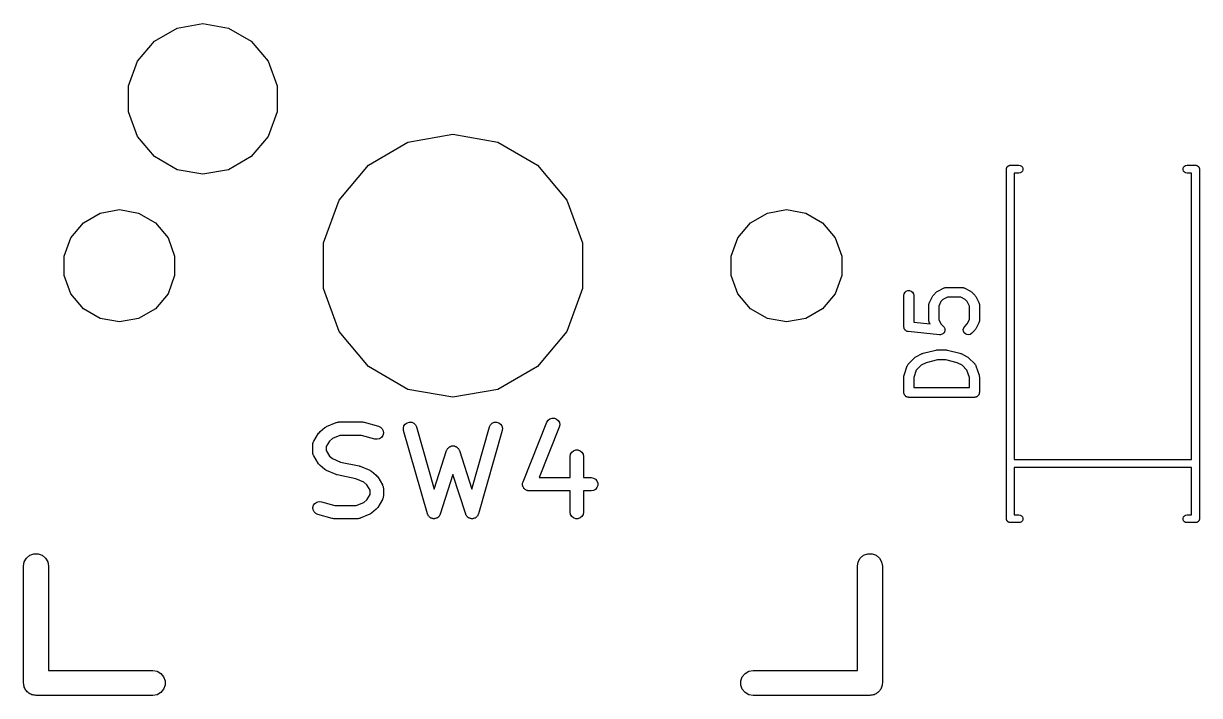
# Model space of a CAD drawing. Header units: millimetres. Extents: x 37 to 156, y -137 to -19.
# Drawn here: x 119.46 to 137.37, y -56.54 to -46.31 of the extents above; entities that cross this region are included whole.
import ezdxf

# ---------------------------------------------------------------- set-up
doc = ezdxf.new("R2010")
doc.units = ezdxf.units.MM
doc.layers.add('BLACK', color=7, linetype='Continuous')

# ---------------------------------------------------------------- blocks, each defined once
blk = doc.blocks.new('hhskb2-F.SilkS')
at = {"layer": 'BLACK'}
for p, q in [((121.452, -46.5811), (121.798, -46.3818)), ((121.798, -46.3818), (122.19, -46.3126)), ((122.19, -46.3126), (122.582, -46.3818)), ((122.582, -46.3818), (122.928, -46.5811)), ((121.196, -46.8863), (121.452, -46.5811)), ((122.928, -46.5811), (123.184, -46.8863)), ((121.06, -47.2608), (121.196, -46.8863)), ((123.184, -46.8863), (123.32, -47.2608)), ((121.06, -47.6592), (121.06, -47.2608)), ((123.32, -47.2608), (123.32, -47.6592)), ((121.196, -48.0337), (121.06, -47.6592)), ((123.32, -47.6592), (123.184, -48.0337)), ((125.315, -48.1192), (126, -47.9985)), ((126, -47.9985), (126.685, -48.1192)), ((121.452, -48.3389), (121.196, -48.0337)), ((123.184, -48.0337), (122.928, -48.3389)), ((124.713, -48.4667), (125.315, -48.1192)), ((126.685, -48.1192), (127.287, -48.4667)), ((121.798, -48.5382), (121.452, -48.3389)), ((122.928, -48.3389), (122.582, -48.5382)), ((122.19, -48.6074), (121.798, -48.5382)), ((122.582, -48.5382), (122.19, -48.6074)), ((124.267, -48.9992), (124.713, -48.4667)), ((127.287, -48.4667), (127.733, -48.9992)), ((134.43, -48.53), (134.431, -48.5248)), ((134.43, -53.85), (134.43, -48.53)), ((134.431, -48.5196), (134.433, -48.5147)), ((134.431, -48.5248), (134.431, -48.5196)), ((134.433, -48.5147), (134.434, -48.5095)), ((134.434, -48.5095), (134.436, -48.5049)), ((134.436, -48.5049), (134.438, -48.5)), ((134.438, -48.5), (134.441, -48.496)), ((134.441, -48.496), (134.444, -48.4914)), ((134.444, -48.4914), (134.448, -48.4881)), ((134.448, -48.4881), (134.451, -48.484)), ((134.451, -48.484), (134.456, -48.4814)), ((134.456, -48.4814), (134.46, -48.478)), ((134.46, -48.478), (134.465, -48.4762)), ((134.465, -48.4762), (134.469, -48.4736)), ((134.469, -48.4736), (134.475, -48.4727)), ((134.475, -48.4727), (134.48, -48.4709)), ((134.48, -48.4709), (134.485, -48.4709)), ((134.485, -48.4709), (134.49, -48.47)), ((134.49, -48.47), (134.62, -48.47)), ((134.62, -48.47), (134.641, -48.4736)), ((134.641, -48.4736), (134.659, -48.484)), ((134.659, -48.484), (134.672, -48.5)), ((134.672, -48.5), (134.679, -48.5196)), ((134.679, -48.5196), (134.679, -48.5404)), ((137.121, -48.5196), (137.128, -48.5)), ((137.121, -48.5404), (137.121, -48.5196)), ((137.128, -48.5), (137.141, -48.484)), ((137.141, -48.484), (137.159, -48.4736)), ((137.159, -48.4736), (137.18, -48.47)), ((137.18, -48.47), (137.31, -48.47)), ((137.31, -48.47), (137.315, -48.4709)), ((137.315, -48.4709), (137.32, -48.4709)), ((137.32, -48.4709), (137.325, -48.4727)), ((137.325, -48.4727), (137.331, -48.4736)), ((137.331, -48.4736), (137.335, -48.4762)), ((137.335, -48.4762), (137.34, -48.478)), ((137.34, -48.478), (137.344, -48.4814)), ((137.344, -48.4814), (137.349, -48.484)), ((137.349, -48.484), (137.352, -48.4881)), ((137.352, -48.4881), (137.356, -48.4914)), ((137.356, -48.4914), (137.359, -48.496)), ((137.359, -48.496), (137.362, -48.5)), ((137.362, -48.5), (137.364, -48.5049)), ((137.364, -48.5049), (137.366, -48.5095)), ((137.366, -48.5095), (137.367, -48.5147)), ((137.367, -48.5147), (137.369, -48.5196)), ((137.369, -48.5196), (137.369, -48.5248)), ((137.369, -48.5248), (137.37, -48.53)), ((137.37, -48.53), (137.37, -53.85)), ((134.62, -48.59), (134.55, -48.59)), ((134.55, -48.59), (134.55, -52.95)), ((134.641, -48.5864), (134.62, -48.59)), ((134.659, -48.576), (134.641, -48.5864)), ((134.672, -48.56), (134.659, -48.576)), ((134.679, -48.5404), (134.672, -48.56)), ((137.128, -48.56), (137.121, -48.5404)), ((137.141, -48.576), (137.128, -48.56)), ((137.159, -48.5864), (137.141, -48.576)), ((137.18, -48.59), (137.159, -48.5864)), ((137.25, -48.59), (137.18, -48.59)), ((137.25, -52.95), (137.25, -48.59)), ((124.029, -49.6524), (124.267, -48.9992)), ((127.733, -48.9992), (127.971, -49.6524)), ((120.371, -49.3457), (120.628, -49.1974)), ((120.628, -49.1974), (120.92, -49.1458)), ((120.92, -49.1458), (121.212, -49.1974)), ((121.212, -49.1974), (121.469, -49.3457)), ((130.531, -49.3457), (130.788, -49.1974)), ((130.788, -49.1974), (131.08, -49.1458)), ((131.08, -49.1458), (131.372, -49.1974)), ((131.372, -49.1974), (131.629, -49.3457)), ((120.18, -49.5729), (120.371, -49.3457)), ((121.469, -49.3457), (121.66, -49.5729)), ((130.34, -49.5729), (130.531, -49.3457)), ((131.629, -49.3457), (131.82, -49.5729)), ((120.079, -49.8517), (120.18, -49.5729)), ((121.66, -49.5729), (121.761, -49.8517)), ((130.239, -49.8517), (130.34, -49.5729)), ((131.82, -49.5729), (131.921, -49.8517)), ((124.029, -50.3476), (124.029, -49.6524)), ((127.971, -49.6524), (127.971, -50.3476)), ((120.079, -50.1483), (120.079, -49.8517)), ((121.761, -49.8517), (121.761, -50.1483)), ((130.239, -50.1483), (130.239, -49.8517)), ((131.921, -49.8517), (131.921, -50.1483)), ((120.18, -50.4271), (120.079, -50.1483)), ((121.761, -50.1483), (121.66, -50.4271)), ((130.34, -50.4271), (130.239, -50.1483)), ((131.921, -50.1483), (131.82, -50.4271)), ((133.497, -50.3323), (133.505, -50.3298)), ((133.505, -50.3298), (133.51, -50.33)), ((133.51, -50.33), (133.514, -50.3293)), ((133.514, -50.3293), (133.752, -50.3293)), ((133.752, -50.3293), (133.756, -50.33)), ((133.756, -50.33), (133.76, -50.3298)), ((133.76, -50.3298), (133.769, -50.3323)), ((120.371, -50.6543), (120.18, -50.4271)), ((121.66, -50.4271), (121.469, -50.6543)), ((124.267, -51.0008), (124.029, -50.3476)), ((127.971, -50.3476), (127.733, -51.0008)), ((130.531, -50.6543), (130.34, -50.4271)), ((131.82, -50.4271), (131.629, -50.6543)), ((132.867, -50.4519), (132.872, -50.4263)), ((132.867, -50.9281), (132.867, -50.4519)), ((132.872, -50.4263), (132.885, -50.4037)), ((132.885, -50.4037), (132.905, -50.387)), ((132.905, -50.387), (132.929, -50.378)), ((132.929, -50.378), (132.955, -50.378)), ((132.955, -50.378), (132.98, -50.387)), ((132.98, -50.387), (133, -50.4037)), ((133, -50.4037), (133.013, -50.4263)), ((133.013, -50.4263), (133.017, -50.4519)), ((133.017, -50.4519), (133.017, -50.8602)), ((133.256, -50.5612), (133.304, -50.466)), ((133.304, -50.466), (133.311, -50.4563)), ((133.311, -50.4563), (133.318, -50.4465)), ((133.318, -50.4465), (133.366, -50.3989)), ((133.366, -50.3989), (133.375, -50.392)), ((133.375, -50.392), (133.385, -50.3848)), ((133.385, -50.3848), (133.48, -50.3372)), ((133.532, -50.4793), (133.463, -50.5135)), ((133.48, -50.3372), (133.484, -50.336)), ((133.484, -50.336), (133.488, -50.3338)), ((133.488, -50.3338), (133.497, -50.3323)), ((133.734, -50.4793), (133.532, -50.4793)), ((133.803, -50.5135), (133.734, -50.4793)), ((133.769, -50.3323), (133.778, -50.3338)), ((133.778, -50.3338), (133.781, -50.336)), ((133.781, -50.336), (133.785, -50.3372)), ((133.785, -50.3372), (133.881, -50.3848)), ((133.881, -50.3848), (133.89, -50.392)), ((133.89, -50.392), (133.9, -50.3989)), ((133.9, -50.3989), (133.948, -50.4465)), ((133.948, -50.4465), (133.955, -50.4563)), ((133.955, -50.4563), (133.962, -50.466)), ((133.962, -50.466), (134.009, -50.5612)), ((120.628, -50.8026), (120.371, -50.6543)), ((121.469, -50.6543), (121.212, -50.8026)), ((130.788, -50.8026), (130.531, -50.6543)), ((131.629, -50.6543), (131.372, -50.8026)), ((133.248, -50.5948), (133.249, -50.5905)), ((133.248, -50.8329), (133.248, -50.5948)), ((133.249, -50.5862), (133.251, -50.5778)), ((133.249, -50.5905), (133.249, -50.5862)), ((133.251, -50.5778), (133.253, -50.5691)), ((133.253, -50.5691), (133.255, -50.5654)), ((133.255, -50.5654), (133.256, -50.5612)), ((133.433, -50.5439), (133.398, -50.6125)), ((133.398, -50.6125), (133.398, -50.8152)), ((133.463, -50.5135), (133.433, -50.5439)), ((133.833, -50.5439), (133.803, -50.5135)), ((133.867, -50.6125), (133.833, -50.5439)), ((133.867, -50.8152), (133.867, -50.6125)), ((134.009, -50.5612), (134.011, -50.5654)), ((134.011, -50.5654), (134.013, -50.5691)), ((134.013, -50.5691), (134.014, -50.5778)), ((134.014, -50.5778), (134.017, -50.5862)), ((134.017, -50.5862), (134.017, -50.5905)), ((134.017, -50.5905), (134.017, -50.5948)), ((134.017, -50.5948), (134.017, -50.8329)), ((120.92, -50.8541), (120.628, -50.8026)), ((121.212, -50.8026), (120.92, -50.8541)), ((131.08, -50.8541), (130.788, -50.8026)), ((131.372, -50.8026), (131.08, -50.8541)), ((133.017, -50.8602), (133.266, -50.885)), ((133.249, -50.8371), (133.248, -50.8329)), ((133.249, -50.8414), (133.249, -50.8371)), ((133.251, -50.8499), (133.249, -50.8414)), ((133.253, -50.8585), (133.251, -50.8499)), ((133.255, -50.8623), (133.253, -50.8585)), ((133.256, -50.8664), (133.255, -50.8623)), ((133.266, -50.885), (133.256, -50.8664)), ((133.398, -50.8152), (133.433, -50.8837)), ((133.833, -50.8837), (133.867, -50.8152)), ((134.009, -50.8664), (133.962, -50.9616)), ((134.011, -50.8623), (134.009, -50.8664)), ((134.013, -50.8585), (134.011, -50.8623)), ((134.014, -50.8499), (134.013, -50.8585)), ((134.017, -50.8414), (134.014, -50.8499)), ((134.017, -50.8329), (134.017, -50.8371)), ((134.017, -50.8371), (134.017, -50.8414)), ((124.713, -51.5332), (124.267, -51.0008)), ((127.733, -51.0008), (127.287, -51.5332)), ((132.868, -50.9309), (132.867, -50.9281)), ((132.868, -50.9337), (132.868, -50.9309)), ((132.87, -50.9436), (132.868, -50.9337)), ((132.872, -50.9537), (132.87, -50.9436)), ((132.873, -50.9562), (132.872, -50.9537)), ((132.874, -50.9589), (132.873, -50.9562)), ((132.88, -50.9674), (132.874, -50.9589)), ((132.885, -50.9763), (132.88, -50.9674)), ((132.887, -50.9781), (132.885, -50.9763)), ((132.889, -50.9805), (132.887, -50.9781)), ((132.897, -50.9865), (132.889, -50.9805)), ((132.905, -50.993), (132.897, -50.9865)), ((132.908, -50.994), (132.905, -50.993)), ((132.91, -50.9957), (132.908, -50.994)), ((132.92, -50.9984), (132.91, -50.9957)), ((132.929, -51.002), (132.92, -50.9984)), ((132.932, -51.002), (132.929, -51.002)), ((132.935, -51.0027), (132.932, -51.002)), ((133.411, -51.0503), (132.935, -51.0027)), ((133.433, -50.8837), (133.472, -50.9227)), ((133.449, -51.0429), (133.438, -51.0482)), ((133.461, -51.0377), (133.449, -51.0429)), ((133.462, -51.0372), (133.461, -51.0374)), ((133.461, -51.0374), (133.461, -51.0377)), ((133.47, -51.0282), (133.462, -51.0372)), ((133.479, -51.0195), (133.47, -51.0282)), ((133.472, -50.9227), (133.472, -50.9231)), ((133.472, -50.9231), (133.472, -50.9233)), ((133.472, -50.9233), (133.479, -50.9337)), ((133.479, -50.9337), (133.487, -50.944)), ((133.48, -51.0191), (133.479, -51.0195)), ((133.485, -51.0073), (133.48, -51.0187)), ((133.48, -51.0187), (133.48, -51.0191)), ((133.491, -50.996), (133.485, -51.0073)), ((133.487, -50.944), (133.487, -50.9445)), ((133.487, -50.9445), (133.487, -50.9449)), ((133.487, -50.9449), (133.49, -50.9571)), ((133.49, -50.9571), (133.493, -50.9692)), ((133.492, -50.9826), (133.491, -50.9951)), ((133.491, -50.9951), (133.491, -50.9956)), ((133.491, -50.9956), (133.491, -50.996)), ((133.493, -50.9701), (133.492, -50.9826)), ((133.493, -50.9692), (133.493, -50.9696)), ((133.493, -50.9696), (133.493, -50.9701)), ((133.772, -50.9692), (133.779, -50.944)), ((133.775, -50.9951), (133.772, -50.9692)), ((133.786, -51.0187), (133.775, -50.9951)), ((133.779, -50.944), (133.794, -50.9227)), ((133.804, -51.0372), (133.786, -51.0187)), ((133.794, -50.9227), (133.833, -50.8837)), ((133.828, -51.0482), (133.804, -51.0372)), ((133.879, -51.0437), (133.854, -51.0504)), ((133.9, -51.0287), (133.879, -51.0437)), ((133.948, -50.9811), (133.9, -51.0287)), ((133.955, -50.9713), (133.948, -50.9811)), ((133.962, -50.9616), (133.955, -50.9713)), ((133.412, -51.0503), (133.411, -51.0503)), ((133.424, -51.0493), (133.412, -51.0504)), ((133.412, -51.0504), (133.412, -51.0503)), ((133.437, -51.0484), (133.424, -51.0493)), ((133.438, -51.0482), (133.437, -51.0484)), ((133.438, -51.0482), (133.438, -51.0482)), ((133.854, -51.0504), (133.828, -51.0482)), ((132.937, -51.4941), (133.032, -51.3989)), ((133.032, -51.3989), (133.042, -51.392)), ((133.042, -51.392), (133.052, -51.3848)), ((133.052, -51.3848), (133.147, -51.3372)), ((133.147, -51.3372), (133.155, -51.3349)), ((133.155, -51.3349), (133.162, -51.3315)), ((133.162, -51.3315), (133.353, -51.2839)), ((133.353, -51.2839), (133.362, -51.2833)), ((133.362, -51.2833), (133.371, -51.2817)), ((133.371, -51.2817), (133.514, -51.2817)), ((133.514, -51.2817), (133.523, -51.2833)), ((133.523, -51.2833), (133.532, -51.2839)), ((133.532, -51.2839), (133.722, -51.3315)), ((133.722, -51.3315), (133.73, -51.3349)), ((133.73, -51.3349), (133.738, -51.3372)), ((133.738, -51.3372), (133.833, -51.3848)), ((133.833, -51.3848), (133.843, -51.392)), ((133.843, -51.392), (133.853, -51.3989)), ((133.853, -51.3989), (133.948, -51.4941)), ((125.315, -51.8808), (124.713, -51.5332)), ((127.287, -51.5332), (126.685, -51.8808)), ((132.871, -51.6663), (132.919, -51.5234)), ((132.919, -51.5234), (132.921, -51.5196)), ((132.921, -51.5196), (132.922, -51.5154)), ((132.922, -51.5154), (132.927, -51.5082)), ((132.927, -51.5082), (132.931, -51.5005)), ((132.931, -51.5005), (132.934, -51.4977)), ((132.934, -51.4977), (132.937, -51.4941)), ((133.13, -51.5135), (133.056, -51.5877)), ((133.207, -51.475), (133.13, -51.5135)), ((133.38, -51.4317), (133.207, -51.475)), ((133.505, -51.4317), (133.38, -51.4317)), ((133.678, -51.475), (133.505, -51.4317)), ((133.755, -51.5135), (133.678, -51.475)), ((133.829, -51.5877), (133.755, -51.5135)), ((133.948, -51.4941), (133.95, -51.4977)), ((133.95, -51.4977), (133.954, -51.5005)), ((133.954, -51.5005), (133.958, -51.5082)), ((133.958, -51.5082), (133.963, -51.5154)), ((133.963, -51.5154), (133.964, -51.5196)), ((133.964, -51.5196), (133.966, -51.5234)), ((133.966, -51.5234), (134.014, -51.6663)), ((132.867, -51.69), (132.869, -51.6782)), ((132.867, -51.9281), (132.867, -51.69)), ((132.869, -51.6782), (132.871, -51.6663)), ((133.056, -51.5877), (133.017, -51.7022)), ((133.017, -51.7022), (133.017, -51.8531)), ((133.867, -51.7022), (133.829, -51.5877)), ((133.867, -51.8531), (133.867, -51.7022)), ((134.014, -51.6663), (134.015, -51.6782)), ((134.015, -51.6782), (134.017, -51.69)), ((134.017, -51.69), (134.017, -51.9281)), ((126, -52.0015), (125.315, -51.8808)), ((126.685, -51.8808), (126, -52.0015)), ((132.869, -51.9346), (132.867, -51.9281)), ((132.869, -51.9411), (132.869, -51.9346)), ((132.871, -51.9473), (132.869, -51.9411)), ((133.017, -51.8531), (133.867, -51.8531)), ((134.016, -51.9411), (134.014, -51.9473)), ((134.017, -51.9281), (134.016, -51.9346)), ((134.016, -51.9346), (134.016, -51.9411)), ((132.872, -51.9537), (132.871, -51.9473)), ((132.875, -51.9594), (132.872, -51.9537)), ((132.877, -51.9656), (132.875, -51.9594)), ((132.882, -51.9706), (132.877, -51.9656)), ((132.885, -51.9763), (132.882, -51.9706)), ((132.89, -51.9805), (132.885, -51.9763)), ((132.894, -51.9855), (132.89, -51.9805)), ((132.9, -51.9888), (132.894, -51.9855)), ((132.905, -51.993), (132.9, -51.9888)), ((132.911, -51.9953), (132.905, -51.993)), ((132.917, -51.9986), (132.911, -51.9953)), ((132.923, -51.9997), (132.917, -51.9986)), ((132.929, -52.002), (132.923, -51.9997)), ((132.936, -52.002), (132.929, -52.002)), ((132.942, -52.0031), (132.936, -52.002)), ((133.942, -52.0031), (132.942, -52.0031)), ((133.949, -52.002), (133.942, -52.0031)), ((133.955, -52.002), (133.949, -52.002)), ((133.962, -51.9997), (133.955, -52.002)), ((133.968, -51.9986), (133.962, -51.9997)), ((133.974, -51.9953), (133.968, -51.9986)), ((133.98, -51.993), (133.974, -51.9953)), ((133.985, -51.9888), (133.98, -51.993)), ((133.991, -51.9855), (133.985, -51.9888)), ((133.995, -51.9805), (133.991, -51.9855)), ((134, -51.9763), (133.995, -51.9805)), ((134.003, -51.9706), (134, -51.9763)), ((134.007, -51.9656), (134.003, -51.9706)), ((134.01, -51.9594), (134.007, -51.9656)), ((134.013, -51.9537), (134.01, -51.9594)), ((134.014, -51.9473), (134.013, -51.9537)), ((123.976, -52.5224), (124.048, -52.4619)), ((124.048, -52.4619), (124.061, -52.4544)), ((124.061, -52.4544), (124.074, -52.4462)), ((124.074, -52.4462), (124.219, -52.3857)), ((124.219, -52.3857), (124.221, -52.3852)), ((124.221, -52.3852), (124.224, -52.3841)), ((124.224, -52.3841), (124.239, -52.3814)), ((124.239, -52.3814), (124.254, -52.378)), ((124.254, -52.378), (124.256, -52.3783)), ((124.256, -52.3783), (124.258, -52.3779)), ((124.258, -52.3779), (124.621, -52.3779)), ((124.621, -52.3779), (124.635, -52.3803)), ((124.635, -52.3803), (124.648, -52.3816)), ((124.648, -52.3816), (124.866, -52.4421)), ((124.866, -52.4421), (124.898, -52.4573)), ((124.898, -52.4573), (124.923, -52.4825)), ((125.246, -52.4723), (125.254, -52.4381)), ((125.249, -52.5074), (125.246, -52.4723)), ((125.254, -52.4381), (125.274, -52.4089)), ((125.274, -52.4089), (125.302, -52.3882)), ((125.302, -52.3882), (125.336, -52.3785)), ((125.336, -52.3785), (125.372, -52.381)), ((125.372, -52.381), (125.404, -52.3953)), ((125.404, -52.3953), (125.429, -52.4199)), ((125.429, -52.4199), (125.445, -52.4516)), ((125.445, -52.4516), (125.715, -53.399)), ((126.285, -53.399), (126.555, -52.4516)), ((126.555, -52.4516), (126.571, -52.4199)), ((126.571, -52.4199), (126.596, -52.3953)), ((126.596, -52.3953), (126.628, -52.381)), ((126.628, -52.381), (126.664, -52.3785)), ((126.664, -52.3785), (126.698, -52.3882)), ((126.698, -52.3882), (126.726, -52.4089)), ((126.726, -52.4089), (126.746, -52.4381)), ((126.746, -52.4381), (126.754, -52.4723)), ((126.754, -52.4723), (126.751, -52.5074)), ((127.067, -53.2885), (127.43, -52.3813)), ((127.618, -52.4568), (127.311, -53.2246)), ((127.43, -52.3813), (127.448, -52.3513)), ((127.448, -52.3513), (127.476, -52.3295)), ((127.476, -52.3295), (127.51, -52.3185)), ((127.51, -52.3185), (127.545, -52.3196)), ((127.545, -52.3196), (127.578, -52.3327)), ((127.578, -52.3327), (127.604, -52.3562)), ((127.604, -52.3562), (127.621, -52.3873)), ((127.626, -52.4222), (127.618, -52.4568)), ((127.621, -52.3873), (127.626, -52.4222)), ((123.881, -52.6692), (123.953, -52.5482)), ((123.953, -52.5482), (123.965, -52.5354)), ((123.965, -52.5354), (123.976, -52.5224)), ((124.166, -52.6279), (124.119, -52.6675)), ((124.279, -52.5811), (124.166, -52.6279)), ((124.607, -52.5811), (124.279, -52.5811)), ((124.812, -52.6379), (124.607, -52.5811)), ((124.847, -52.6413), (124.812, -52.6379)), ((124.881, -52.6325), (124.847, -52.6413)), ((124.91, -52.6125), (124.881, -52.6325)), ((124.931, -52.5838), (124.91, -52.6125)), ((124.923, -52.4825), (124.937, -52.5146)), ((124.94, -52.5498), (124.931, -52.5838)), ((124.937, -52.5146), (124.94, -52.5498)), ((125.612, -53.7774), (125.249, -52.5074)), ((126.751, -52.5074), (126.388, -53.7774)), ((123.866, -52.7214), (123.868, -52.7118)), ((123.866, -52.8424), (123.866, -52.7214)), ((123.868, -52.7021), (123.871, -52.6946)), ((123.868, -52.7118), (123.868, -52.7021)), ((123.871, -52.6946), (123.873, -52.6867)), ((123.873, -52.6867), (123.877, -52.6782)), ((123.877, -52.6782), (123.881, -52.6692)), ((124.119, -52.6675), (124.07, -52.7496)), ((124.07, -52.7496), (124.07, -52.8142)), ((124.07, -52.8142), (124.119, -52.8963)), ((125.715, -53.399), (125.903, -52.8114)), ((125.903, -52.8114), (125.905, -52.8078)), ((125.905, -52.8078), (125.906, -52.8039)), ((125.906, -52.8039), (125.913, -52.7923)), ((125.913, -52.7923), (125.92, -52.7802)), ((125.92, -52.7802), (125.923, -52.7775)), ((125.923, -52.7775), (125.925, -52.7741)), ((125.925, -52.7741), (125.936, -52.7657)), ((125.936, -52.7657), (125.946, -52.7565)), ((125.946, -52.7565), (125.95, -52.7549)), ((125.95, -52.7549), (125.953, -52.7525)), ((125.953, -52.7525), (125.966, -52.7483)), ((125.966, -52.7483), (125.978, -52.7431)), ((125.978, -52.7431), (125.982, -52.7429)), ((125.982, -52.7429), (125.986, -52.7417)), ((125.986, -52.7417), (126, -52.7422)), ((126, -52.7422), (126.014, -52.7417)), ((126.014, -52.7417), (126.018, -52.7429)), ((126.018, -52.7429), (126.022, -52.7431)), ((126.022, -52.7431), (126.034, -52.7483)), ((126.034, -52.7483), (126.047, -52.7525)), ((126.047, -52.7525), (126.05, -52.7549)), ((126.05, -52.7549), (126.054, -52.7565)), ((126.054, -52.7565), (126.064, -52.7657)), ((126.064, -52.7657), (126.075, -52.7741)), ((126.075, -52.7741), (126.077, -52.7775)), ((126.077, -52.7775), (126.08, -52.7802)), ((126.08, -52.7802), (126.087, -52.7923)), ((126.087, -52.7923), (126.094, -52.8039)), ((126.094, -52.8039), (126.095, -52.8078)), ((126.095, -52.8078), (126.097, -52.8114)), ((126.097, -52.8114), (126.285, -53.399)), ((127.809, -52.8376), (127.836, -52.8149)), ((127.836, -52.8149), (127.869, -52.8028)), ((127.869, -52.8028), (127.904, -52.8028)), ((127.904, -52.8028), (127.938, -52.8149)), ((127.938, -52.8149), (127.965, -52.8376)), ((123.868, -52.852), (123.866, -52.8424)), ((123.868, -52.8617), (123.868, -52.852)), ((123.871, -52.8692), (123.868, -52.8617)), ((123.873, -52.8771), (123.871, -52.8692)), ((123.877, -52.8856), (123.873, -52.8771)), ((123.881, -52.8947), (123.877, -52.8856)), ((123.953, -53.0156), (123.881, -52.8947)), ((123.965, -53.0284), (123.953, -53.0156)), ((124.119, -52.8963), (124.166, -52.9359)), ((124.166, -52.9359), (124.288, -52.9868)), ((124.288, -52.9868), (124.569, -53.0453)), ((127.785, -52.9029), (127.791, -52.8681)), ((127.785, -53.2246), (127.785, -52.9029)), ((127.791, -52.8681), (127.809, -52.8376)), ((127.965, -52.8376), (127.982, -52.8681)), ((127.982, -52.8681), (127.988, -52.9029)), ((127.988, -52.9029), (127.988, -53.2246)), ((134.55, -52.95), (137.25, -52.95)), ((123.976, -53.0414), (123.965, -53.0284)), ((124.048, -53.1019), (123.976, -53.0414)), ((124.061, -53.1094), (124.048, -53.1019)), ((124.074, -53.1176), (124.061, -53.1094)), ((124.219, -53.1781), (124.074, -53.1176)), ((124.229, -53.1802), (124.219, -53.1781)), ((124.238, -53.1837), (124.229, -53.1802)), ((124.518, -53.2423), (124.238, -53.1837)), ((124.569, -53.0453), (124.578, -53.0489)), ((124.578, -53.0489), (124.588, -53.051)), ((124.588, -53.051), (124.733, -53.1115)), ((124.733, -53.1115), (124.746, -53.1196)), ((124.746, -53.1196), (124.759, -53.1272)), ((124.759, -53.1272), (124.831, -53.1877)), ((124.831, -53.1877), (124.842, -53.2006)), ((126, -53.1757), (125.806, -53.7805)), ((126.194, -53.7805), (126, -53.1757)), ((137.25, -53.07), (134.55, -53.07)), ((134.55, -53.07), (134.55, -53.79)), ((137.25, -53.79), (137.25, -53.07)), ((124.64, -53.2931), (124.518, -53.2423)), ((124.688, -53.3327), (124.64, -53.2931)), ((124.737, -53.4148), (124.688, -53.3327)), ((124.842, -53.2006), (124.853, -53.2134)), ((124.853, -53.2134), (124.926, -53.3344)), ((124.926, -53.3344), (124.929, -53.3435)), ((124.929, -53.3435), (124.934, -53.3519)), ((124.934, -53.3519), (124.936, -53.3598)), ((124.936, -53.3598), (124.939, -53.3673)), ((124.939, -53.3673), (124.939, -53.3771)), ((127.06, -53.323), (127.061, -53.3158)), ((127.061, -53.3334), (127.06, -53.323)), ((127.061, -53.3085), (127.065, -53.2987)), ((127.061, -53.3158), (127.061, -53.3085)), ((127.061, -53.3438), (127.061, -53.3334)), ((127.064, -53.3507), (127.061, -53.3438)), ((127.065, -53.3579), (127.064, -53.3507)), ((127.065, -53.2987), (127.067, -53.2885)), ((127.07, -53.3672), (127.065, -53.3579)), ((127.073, -53.377), (127.07, -53.3672)), ((127.311, -53.2246), (127.785, -53.2246)), ((127.988, -53.2246), (128.105, -53.2246)), ((128.105, -53.2246), (128.139, -53.2307)), ((128.139, -53.2307), (128.17, -53.2484)), ((128.17, -53.2484), (128.193, -53.2754)), ((128.193, -53.2754), (128.205, -53.3085)), ((128.205, -53.3438), (128.193, -53.377)), ((128.205, -53.3085), (128.205, -53.3438)), ((124.688, -53.5615), (124.737, -53.4795)), ((124.737, -53.4795), (124.737, -53.4148)), ((124.929, -53.5508), (124.926, -53.5599)), ((124.934, -53.5424), (124.929, -53.5508)), ((124.936, -53.5344), (124.934, -53.5424)), ((124.939, -53.5269), (124.936, -53.5344)), ((124.939, -53.3771), (124.94, -53.3867)), ((124.94, -53.5076), (124.939, -53.5172)), ((124.939, -53.5172), (124.939, -53.5269)), ((124.94, -53.3867), (124.94, -53.5076)), ((127.078, -53.3826), (127.073, -53.377)), ((127.081, -53.389), (127.078, -53.3826)), ((127.089, -53.396), (127.081, -53.389)), ((127.096, -53.404), (127.089, -53.396)), ((127.102, -53.4077), (127.096, -53.404)), ((127.108, -53.4125), (127.102, -53.4077)), ((127.117, -53.4164), (127.108, -53.4125)), ((127.126, -53.4217), (127.117, -53.4164)), ((127.134, -53.4229), (127.126, -53.4217)), ((127.14, -53.4256), (127.134, -53.4229)), ((127.151, -53.426), (127.14, -53.4256)), ((127.161, -53.4278), (127.151, -53.426)), ((127.785, -53.4278), (127.161, -53.4278)), ((127.785, -53.7495), (127.785, -53.4278)), ((128.105, -53.4278), (127.988, -53.4278)), ((127.988, -53.4278), (127.988, -53.7495)), ((128.139, -53.4217), (128.105, -53.4278)), ((128.17, -53.404), (128.139, -53.4217)), ((128.193, -53.377), (128.17, -53.404)), ((123.867, -53.6793), (123.876, -53.6453)), ((123.87, -53.7144), (123.867, -53.6793)), ((123.884, -53.7466), (123.87, -53.7144)), ((123.876, -53.6453), (123.897, -53.6166)), ((123.897, -53.6166), (123.926, -53.5966)), ((123.926, -53.5966), (123.96, -53.5878)), ((123.96, -53.5878), (123.995, -53.5912)), ((123.995, -53.5912), (124.2, -53.6479)), ((124.2, -53.6479), (124.528, -53.6479)), ((124.528, -53.6479), (124.64, -53.6012)), ((124.64, -53.6012), (124.688, -53.5615)), ((124.831, -53.7066), (124.759, -53.7671)), ((124.842, -53.6937), (124.831, -53.7066)), ((124.853, -53.6808), (124.842, -53.6937)), ((124.926, -53.5599), (124.853, -53.6808)), ((123.909, -53.7717), (123.884, -53.7466)), ((123.941, -53.7869), (123.909, -53.7717)), ((124.159, -53.8474), (123.941, -53.7869)), ((124.172, -53.8487), (124.159, -53.8474)), ((124.186, -53.8511), (124.172, -53.8487)), ((124.549, -53.8511), (124.186, -53.8511)), ((124.551, -53.8507), (124.549, -53.8511)), ((124.553, -53.851), (124.551, -53.8507)), ((124.568, -53.8477), (124.553, -53.851)), ((124.583, -53.845), (124.568, -53.8477)), ((124.585, -53.8438), (124.583, -53.845)), ((124.588, -53.8433), (124.585, -53.8438)), ((124.733, -53.7828), (124.588, -53.8433)), ((124.746, -53.7746), (124.733, -53.7828)), ((124.759, -53.7671), (124.746, -53.7746)), ((125.614, -53.7825), (125.612, -53.7774)), ((125.616, -53.788), (125.614, -53.7825)), ((125.622, -53.7983), (125.616, -53.788)), ((125.627, -53.8092), (125.622, -53.7983)), ((125.632, -53.8131), (125.627, -53.8092)), ((125.635, -53.8178), (125.632, -53.8131)), ((125.644, -53.8253), (125.635, -53.8178)), ((125.653, -53.8337), (125.644, -53.8253)), ((125.658, -53.836), (125.653, -53.8337)), ((125.662, -53.8394), (125.658, -53.836)), ((125.674, -53.8431), (125.662, -53.8394)), ((125.685, -53.8481), (125.674, -53.8431)), ((125.691, -53.8485), (125.685, -53.8481)), ((125.696, -53.8502), (125.691, -53.8485)), ((125.708, -53.8497), (125.696, -53.8502)), ((125.72, -53.8506), (125.708, -53.8497)), ((125.726, -53.849), (125.72, -53.8506)), ((125.731, -53.8488), (125.726, -53.849)), ((125.743, -53.8442), (125.731, -53.8488)), ((125.754, -53.8409), (125.743, -53.8442)), ((125.759, -53.8376), (125.754, -53.8409)), ((125.764, -53.8354), (125.759, -53.8376)), ((125.773, -53.8273), (125.764, -53.8354)), ((125.783, -53.8202), (125.773, -53.8273)), ((125.786, -53.8155), (125.783, -53.8202)), ((125.79, -53.8117), (125.786, -53.8155)), ((125.796, -53.801), (125.79, -53.8117)), ((125.802, -53.7909), (125.796, -53.801)), ((125.804, -53.7855), (125.802, -53.7909)), ((125.806, -53.7805), (125.804, -53.7855)), ((126.196, -53.7855), (126.194, -53.7805)), ((126.198, -53.7909), (126.196, -53.7855)), ((126.204, -53.801), (126.198, -53.7909)), ((126.21, -53.8117), (126.204, -53.801)), ((126.214, -53.8155), (126.21, -53.8117)), ((126.217, -53.8202), (126.214, -53.8155)), ((126.227, -53.8273), (126.217, -53.8202)), ((126.236, -53.8354), (126.227, -53.8273)), ((126.241, -53.8376), (126.236, -53.8354)), ((126.246, -53.8409), (126.241, -53.8376)), ((126.257, -53.8442), (126.246, -53.8409)), ((126.269, -53.8488), (126.257, -53.8442)), ((126.274, -53.849), (126.269, -53.8488)), ((126.28, -53.8506), (126.274, -53.849)), ((126.292, -53.8497), (126.28, -53.8506)), ((126.304, -53.8502), (126.292, -53.8497)), ((126.309, -53.8485), (126.304, -53.8502)), ((126.315, -53.8481), (126.309, -53.8485)), ((126.326, -53.8431), (126.315, -53.8481)), ((126.338, -53.8394), (126.326, -53.8431)), ((126.342, -53.836), (126.338, -53.8394)), ((126.347, -53.8337), (126.342, -53.836)), ((126.356, -53.8253), (126.347, -53.8337)), ((126.365, -53.8178), (126.356, -53.8253)), ((126.368, -53.8131), (126.365, -53.8178)), ((126.373, -53.8092), (126.368, -53.8131)), ((126.378, -53.7983), (126.373, -53.8092)), ((126.384, -53.788), (126.378, -53.7983)), ((126.386, -53.7825), (126.384, -53.788)), ((126.388, -53.7774), (126.386, -53.7825)), ((127.791, -53.7843), (127.785, -53.7495)), ((127.809, -53.8148), (127.791, -53.7843)), ((127.836, -53.8375), (127.809, -53.8148)), ((127.869, -53.8496), (127.836, -53.8375)), ((127.904, -53.8496), (127.869, -53.8496)), ((127.938, -53.8375), (127.904, -53.8496)), ((127.965, -53.8148), (127.938, -53.8375)), ((127.982, -53.7843), (127.965, -53.8148)), ((127.988, -53.7495), (127.982, -53.7843)), ((134.431, -53.8552), (134.43, -53.85)), ((134.431, -53.8604), (134.431, -53.8552)), ((134.433, -53.8653), (134.431, -53.8604)), ((134.434, -53.8705), (134.433, -53.8653)), ((134.436, -53.8751), (134.434, -53.8705)), ((134.438, -53.88), (134.436, -53.8751)), ((134.441, -53.884), (134.438, -53.88)), ((134.444, -53.8886), (134.441, -53.884)), ((134.448, -53.8919), (134.444, -53.8886)), ((134.451, -53.896), (134.448, -53.8919)), ((134.456, -53.8986), (134.451, -53.896)), ((134.46, -53.902), (134.456, -53.8986)), ((134.465, -53.9038), (134.46, -53.902)), ((134.469, -53.9064), (134.465, -53.9038)), ((134.475, -53.9073), (134.469, -53.9064)), ((134.48, -53.9091), (134.475, -53.9073)), ((134.485, -53.9091), (134.48, -53.9091)), ((134.49, -53.91), (134.485, -53.9091)), ((134.62, -53.91), (134.49, -53.91)), ((134.55, -53.79), (134.62, -53.79)), ((134.62, -53.79), (134.641, -53.7936)), ((134.641, -53.9064), (134.62, -53.91)), ((134.641, -53.7936), (134.659, -53.804)), ((134.659, -53.896), (134.641, -53.9064)), ((134.659, -53.804), (134.672, -53.82)), ((134.672, -53.88), (134.659, -53.896)), ((134.672, -53.82), (134.679, -53.8396)), ((134.679, -53.8604), (134.672, -53.88)), ((134.679, -53.8396), (134.679, -53.8604)), ((137.121, -53.8396), (137.128, -53.82)), ((137.121, -53.8604), (137.121, -53.8396)), ((137.128, -53.88), (137.121, -53.8604)), ((137.128, -53.82), (137.141, -53.804)), ((137.141, -53.896), (137.128, -53.88)), ((137.141, -53.804), (137.159, -53.7936)), ((137.159, -53.9064), (137.141, -53.896)), ((137.159, -53.7936), (137.18, -53.79)), ((137.18, -53.91), (137.159, -53.9064)), ((137.18, -53.79), (137.25, -53.79)), ((137.31, -53.91), (137.18, -53.91)), ((137.315, -53.9091), (137.31, -53.91)), ((137.32, -53.9091), (137.315, -53.9091)), ((137.325, -53.9073), (137.32, -53.9091)), ((137.331, -53.9064), (137.325, -53.9073)), ((137.335, -53.9038), (137.331, -53.9064)), ((137.34, -53.902), (137.335, -53.9038)), ((137.344, -53.8986), (137.34, -53.902)), ((137.349, -53.896), (137.344, -53.8986)), ((137.352, -53.8919), (137.349, -53.896)), ((137.356, -53.8886), (137.352, -53.8919)), ((137.359, -53.884), (137.356, -53.8886)), ((137.362, -53.88), (137.359, -53.884)), ((137.364, -53.8751), (137.362, -53.88)), ((137.366, -53.8705), (137.364, -53.8751)), ((137.367, -53.8653), (137.366, -53.8705)), ((137.369, -53.8604), (137.367, -53.8653)), ((137.37, -53.85), (137.369, -53.8552)), ((137.369, -53.8552), (137.369, -53.8604)), ((119.504, -54.4495), (119.555, -54.407)), ((119.555, -54.407), (119.617, -54.3844)), ((119.617, -54.3844), (119.683, -54.3844)), ((119.683, -54.3844), (119.745, -54.407)), ((119.745, -54.407), (119.796, -54.4495)), ((132.204, -54.4495), (132.255, -54.407)), ((132.255, -54.407), (132.317, -54.3844)), ((132.317, -54.3844), (132.383, -54.3844)), ((132.383, -54.3844), (132.445, -54.407)), ((132.445, -54.407), (132.496, -54.4495)), ((119.459, -54.572), (119.471, -54.5068)), ((119.459, -56.35), (119.459, -54.572)), ((119.471, -54.5068), (119.504, -54.4495)), ((119.796, -54.4495), (119.829, -54.5068)), ((119.829, -54.5068), (119.84, -54.572)), ((119.84, -54.572), (119.84, -56.1595)), ((132.159, -54.572), (132.171, -54.5068)), ((132.159, -56.1595), (132.159, -54.572)), ((132.171, -54.5068), (132.204, -54.4495)), ((132.496, -54.4495), (132.529, -54.5068)), ((132.529, -54.5068), (132.54, -54.572)), ((132.54, -54.572), (132.54, -56.35)), ((119.84, -56.1595), (121.428, -56.1595)), ((121.428, -56.1595), (121.493, -56.171)), ((121.493, -56.171), (121.55, -56.2041)), ((121.55, -56.2041), (121.593, -56.2547)), ((130.407, -56.2547), (130.45, -56.2041)), ((130.45, -56.2041), (130.507, -56.171)), ((130.507, -56.171), (130.572, -56.1595)), ((130.572, -56.1595), (132.159, -56.1595)), ((119.462, -56.3664), (119.459, -56.35)), ((119.462, -56.3831), (119.462, -56.3664)), ((119.468, -56.3987), (119.462, -56.3831)), ((119.471, -56.4152), (119.468, -56.3987)), ((119.479, -56.4296), (119.471, -56.4152)), ((121.593, -56.2547), (121.616, -56.3169)), ((121.616, -56.3831), (121.593, -56.4452)), ((121.616, -56.3169), (121.616, -56.3831)), ((130.384, -56.3169), (130.407, -56.2547)), ((130.384, -56.3831), (130.384, -56.3169)), ((130.407, -56.4452), (130.384, -56.3831)), ((132.529, -56.4152), (132.521, -56.4296)), ((132.532, -56.3987), (132.529, -56.4152)), ((132.538, -56.3831), (132.532, -56.3987)), ((132.54, -56.35), (132.538, -56.3664)), ((132.538, -56.3664), (132.538, -56.3831)), ((119.485, -56.4452), (119.479, -56.4296)), ((119.496, -56.458), (119.485, -56.4452)), ((119.504, -56.4725), (119.496, -56.458)), ((119.517, -56.4832), (119.504, -56.4725)), ((119.528, -56.4959), (119.517, -56.4832)), ((119.542, -56.5043), (119.528, -56.4959)), ((119.555, -56.515), (119.542, -56.5043)), ((119.57, -56.5207), (119.555, -56.515)), ((119.585, -56.529), (119.57, -56.5207)), ((119.601, -56.5319), (119.585, -56.529)), ((119.617, -56.5376), (119.601, -56.5319)), ((119.634, -56.5376), (119.617, -56.5376)), ((119.65, -56.5405), (119.634, -56.5376)), ((121.428, -56.5405), (119.65, -56.5405)), ((121.493, -56.529), (121.428, -56.5405)), ((121.55, -56.4959), (121.493, -56.529)), ((121.593, -56.4452), (121.55, -56.4959)), ((130.45, -56.4959), (130.407, -56.4452)), ((130.507, -56.529), (130.45, -56.4959)), ((130.572, -56.5405), (130.507, -56.529)), ((132.35, -56.5405), (130.572, -56.5405)), ((132.366, -56.5376), (132.35, -56.5405)), ((132.383, -56.5376), (132.366, -56.5376)), ((132.399, -56.5319), (132.383, -56.5376)), ((132.415, -56.529), (132.399, -56.5319)), ((132.43, -56.5207), (132.415, -56.529)), ((132.445, -56.515), (132.43, -56.5207)), ((132.458, -56.5043), (132.445, -56.515)), ((132.472, -56.4959), (132.458, -56.5043)), ((132.483, -56.4832), (132.472, -56.4959)), ((132.496, -56.4725), (132.483, -56.4832)), ((132.504, -56.458), (132.496, -56.4725)), ((132.515, -56.4452), (132.504, -56.458)), ((132.521, -56.4296), (132.515, -56.4452))]:
    blk.add_line(p, q, dxfattribs=at)

msp = doc.modelspace()

# ---------------------------------------------------------------- block references
msp.add_blockref('hhskb2-F.SilkS', (0, 0))

doc.saveas('drawing.dxf')
